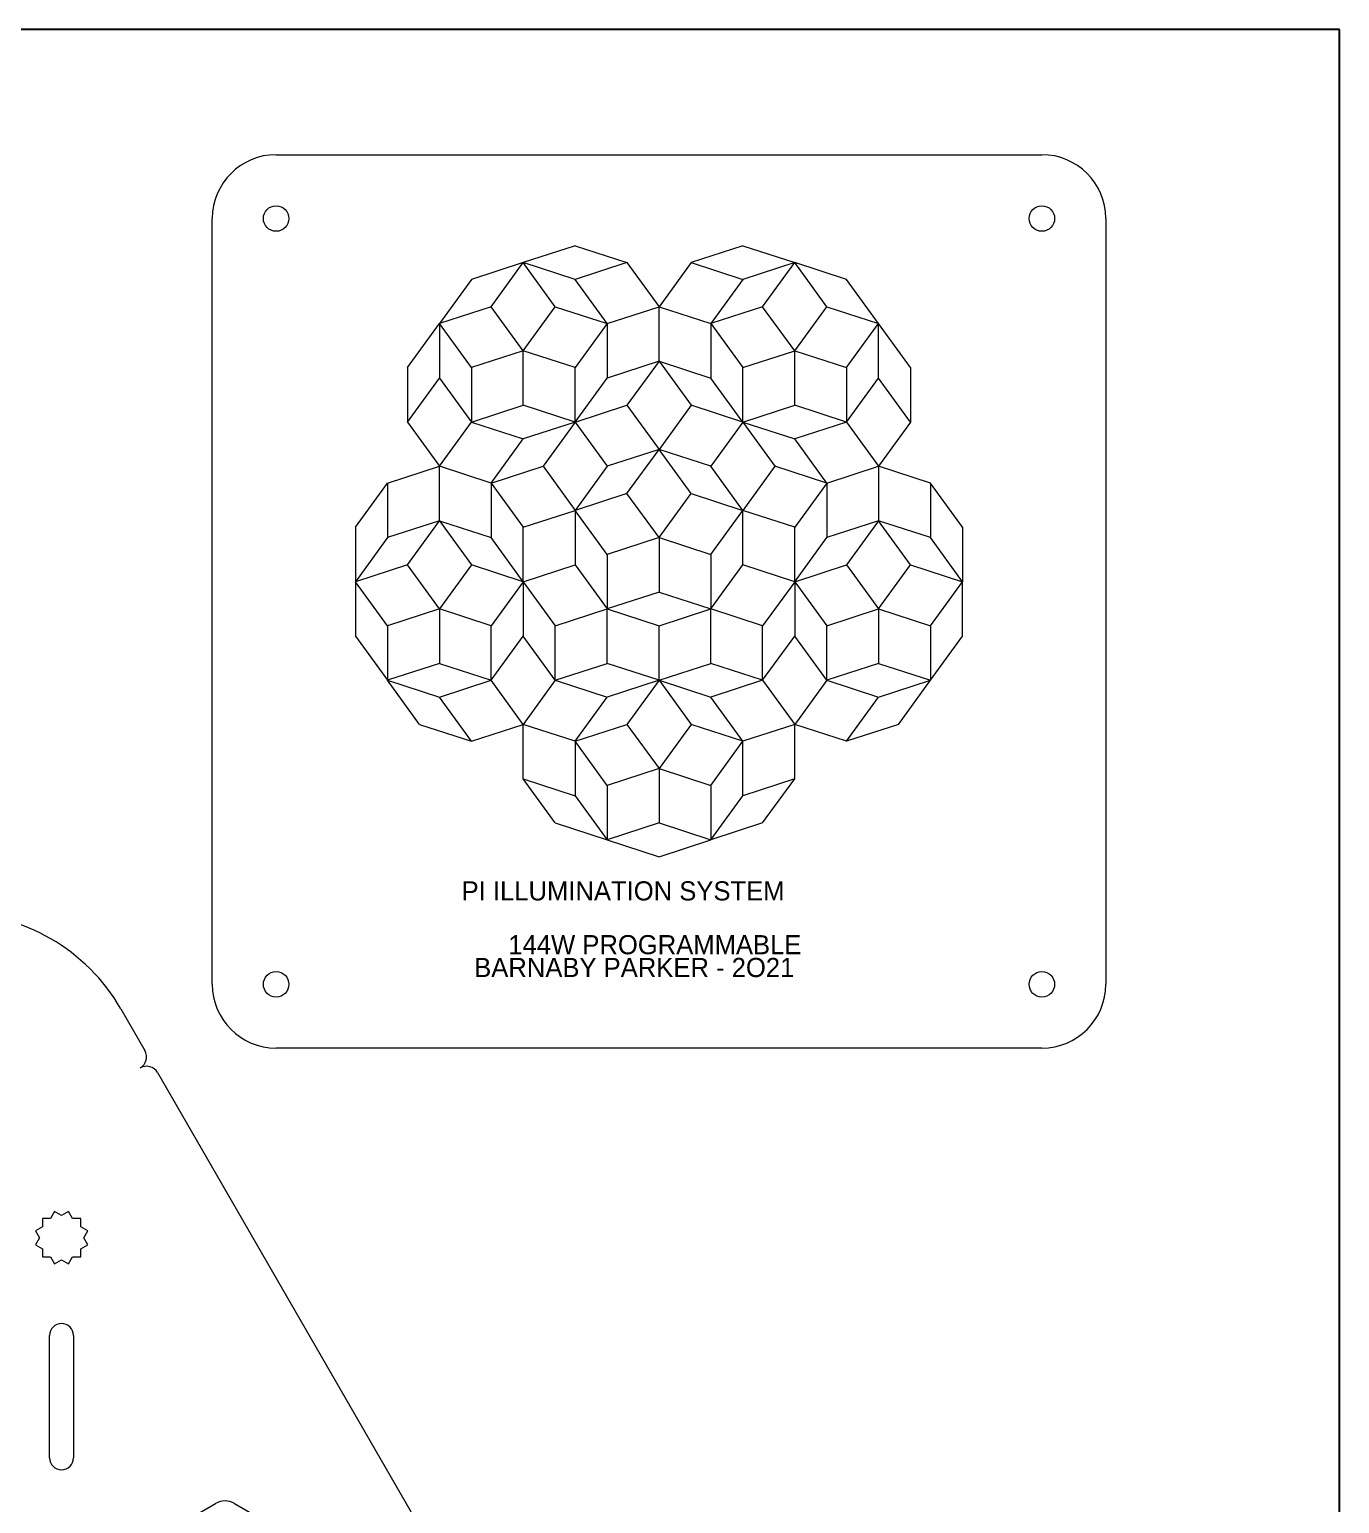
# Model space of a CAD drawing. Header units: millimetres. Extents: x -13 to 587, y 0 to 600.
# Drawn here: x 381.7 to 587, y 369 to 600 of the extents above; entities that cross this region are included whole.
import ezdxf

# ---------------------------------------------------------------- set-up
doc = ezdxf.new("R2010")
doc.units = ezdxf.units.MM
doc.layers.get('0').update_dxf_attribs({"true_color": 0x000000})
for name, color, linetype, lineweight, true_color in [('Cut_First', 1, 'Continuous', 20, 0xff0000), ('Cut_Second', 1, 'Continuous', 20, 0xff0000), ('Vector_Score', 5, 'Continuous', 0, 0x0000ff)]:
    doc.layers.add(name, color=color, linetype=linetype, lineweight=lineweight, true_color=true_color)
doc.styles.add('textstyle0', font='')
doc.styles.add('textstyle1', font='')
doc.styles.add('textstyle2', font='')
doc.styles.get('textstyle0').set_extended_font_data('Inconsolata Expanded ExtraLight')
doc.styles.get('textstyle1').set_extended_font_data('Inconsolata Expanded ExtraLight')
doc.styles.get('textstyle2').set_extended_font_data('Inconsolata Expanded ExtraLight')

msp = doc.modelspace()

# ---------------------------------------------------------------- linework, layer by layer
for p, q in [((587, 600), (-13, 600)), ((587, 0), (587, 600))]:
    msp.add_line(p, q)
at = {"layer": 'Cut_First'}
for p, q in [((420.36, 580.38), (540.36, 580.38)), ((410.36, 450.38), (410.36, 570.38)), ((550.36, 570.38), (550.36, 450.38)), ((540.36, 440.38), (420.36, 440.38))]:
    msp.add_line(p, q, dxfattribs=at)
for centre in [(420.36, 570.38), (540.36, 570.38), (420.36, 450.38), (540.36, 450.38)]:
    msp.add_circle(centre, 2, dxfattribs=at)
for centre, start, end in [((420.36, 570.38), 90, 180), ((420.36, 570.38), 90, 180), ((540.36, 570.38), 0, 90), ((540.36, 570.38), 0, 90), ((420.36, 450.38), 180, 270), ((420.36, 450.38), 180, 270), ((540.36, 450.38), 270, 0), ((540.36, 450.38), 270, 0)]:
    msp.add_arc(centre, 10, start, end, dxfattribs=at)
at = {"layer": 'Cut_Second'}
for p, q in [((396.01, 446.54), (399.79, 440)), ((401.79, 436.54), (502.92, 261.38)), ((385, 413.66), (383.73, 413.66)), ((383.73, 413.66), (383.73, 412.4)), ((385.63, 414.76), (385, 413.66)), ((386.73, 414.13), (385.63, 414.76)), ((387.83, 414.76), (386.73, 414.13)), ((388.46, 413.66), (387.83, 414.76)), ((389.73, 413.66), (388.46, 413.66)), ((389.73, 412.4), (389.73, 413.66)), ((383.73, 412.4), (382.63, 411.76)), ((382.63, 411.76), (383.27, 410.66)), ((390.83, 411.76), (389.73, 412.4)), ((390.2, 410.66), (390.83, 411.76)), ((383.27, 410.66), (382.63, 409.57)), ((382.63, 409.57), (383.73, 408.93)), ((383.73, 408.93), (383.73, 407.66)), ((389.73, 408.93), (390.83, 409.57)), ((389.73, 407.66), (389.73, 408.93)), ((390.83, 409.57), (390.2, 410.66)), ((383.73, 407.66), (385, 407.66)), ((385, 407.66), (385.63, 406.57)), ((385.63, 406.57), (386.73, 407.2)), ((386.73, 407.2), (387.83, 406.57)), ((387.83, 406.57), (388.46, 407.66)), ((388.46, 407.66), (389.73, 407.66)), ((384.86, 376.18), (384.86, 395.35)), ((388.61, 395.35), (388.61, 376.18)), ((401.86, 363.83), (410.86, 369.02)), ((413.86, 369.02), (423.36, 363.54))]:
    msp.add_line(p, q, dxfattribs=at)
for centre, radius, start, end in [((370.04, 431.54), 30, 30, 90), ((398.06, 439), 2, 300, 30), ((400.06, 435.54), 2, 30, 120), ((386.73, 395.35), 1.88, 0, 180), ((386.73, 376.18), 1.88, 180, 0), ((412.36, 366.42), 3, 60, 120)]:
    msp.add_arc(centre, radius, start, end, dxfattribs=at)
at = {"layer": 'Vector_Score'}
for p, q in [((467.21, 566.11), (459.09, 563.47)), ((467.21, 566.11), (475.34, 563.47)), ((493.5, 566.11), (485.38, 563.47)), ((493.5, 566.11), (501.62, 563.47)), ((459.09, 563.47), (450.97, 560.83)), ((454.07, 556.56), (459.09, 563.47)), ((464.11, 556.56), (459.09, 563.47)), ((467.21, 560.83), (459.09, 563.47)), ((475.34, 563.47), (467.21, 560.83)), ((475.34, 563.47), (480.36, 556.56)), ((485.38, 563.47), (480.36, 556.56)), ((485.38, 563.47), (493.5, 560.83)), ((501.62, 563.47), (493.5, 560.83)), ((496.6, 556.56), (501.62, 563.47)), ((506.64, 556.56), (501.62, 563.47)), ((509.75, 560.83), (501.62, 563.47)), ((450.97, 560.83), (445.95, 553.92)), ((472.23, 553.92), (467.21, 560.83)), ((493.5, 560.83), (488.48, 553.92)), ((514.77, 553.92), (509.75, 560.83)), ((454.07, 556.56), (445.95, 553.92)), ((459.09, 549.65), (454.07, 556.56)), ((459.09, 549.65), (464.11, 556.56)), ((464.11, 556.56), (472.23, 553.92)), ((472.23, 553.92), (480.36, 556.56)), ((480.36, 548.02), (480.36, 556.56)), ((480.36, 556.56), (488.48, 553.92)), ((496.6, 556.56), (488.48, 553.92)), ((501.62, 549.65), (496.6, 556.56)), ((501.62, 549.65), (506.64, 556.56)), ((506.64, 556.56), (514.77, 553.92)), ((440.93, 547.01), (445.95, 553.92)), ((450.97, 547.01), (445.95, 553.92)), ((445.95, 553.92), (445.95, 545.38)), ((472.23, 553.92), (467.21, 547.01)), ((472.23, 553.92), (472.23, 545.38)), ((488.48, 553.92), (488.48, 545.38)), ((488.48, 553.92), (493.5, 547.01)), ((509.75, 547.01), (514.77, 553.92)), ((519.79, 547.01), (514.77, 553.92)), ((514.77, 545.38), (514.77, 553.92)), ((459.09, 549.65), (450.97, 547.01)), ((467.21, 547.01), (459.09, 549.65)), ((459.09, 541.11), (459.09, 549.65)), ((480.36, 548.02), (472.23, 545.38)), ((480.36, 548.02), (475.34, 541.11)), ((480.36, 548.02), (485.38, 541.11)), ((480.36, 548.02), (488.48, 545.38)), ((493.5, 547.01), (501.62, 549.65)), ((501.62, 549.65), (509.75, 547.01)), ((501.62, 541.11), (501.62, 549.65)), ((440.93, 547.01), (440.93, 538.47)), ((440.93, 538.47), (445.95, 545.38)), ((445.95, 545.38), (450.97, 538.47)), ((450.97, 547.01), (450.97, 538.47)), ((467.21, 538.47), (467.21, 547.01)), ((467.21, 538.47), (472.23, 545.38)), ((493.5, 538.47), (488.48, 545.38)), ((493.5, 538.47), (493.5, 547.01)), ((509.75, 547.01), (509.75, 538.47)), ((509.75, 538.47), (514.77, 545.38)), ((519.79, 538.47), (514.77, 545.38)), ((519.79, 547.01), (519.79, 538.47)), ((450.97, 538.47), (459.09, 541.11)), ((467.21, 538.47), (459.09, 541.11)), ((467.21, 538.47), (475.34, 541.11)), ((475.34, 541.11), (480.36, 534.2)), ((485.38, 541.11), (480.36, 534.2)), ((493.5, 538.47), (485.38, 541.11)), ((493.5, 538.47), (501.62, 541.11)), ((509.75, 538.47), (501.62, 541.11)), ((440.93, 538.47), (445.95, 531.56)), ((445.95, 531.56), (450.97, 538.47)), ((450.97, 538.47), (459.09, 535.83)), ((467.21, 538.47), (459.09, 535.83)), ((467.21, 538.47), (462.19, 531.56)), ((467.21, 538.47), (472.23, 531.56)), ((493.5, 538.47), (488.48, 531.56)), ((493.5, 538.47), (498.52, 531.56)), ((493.5, 538.47), (501.62, 535.83)), ((509.75, 538.47), (501.62, 535.83)), ((509.75, 538.47), (514.77, 531.56)), ((519.79, 538.47), (514.77, 531.56)), ((454.07, 528.92), (459.09, 535.83)), ((480.36, 534.2), (472.23, 531.56)), ((475.34, 527.29), (480.36, 534.2)), ((485.38, 527.29), (480.36, 534.2)), ((488.48, 531.56), (480.36, 534.2)), ((506.64, 528.92), (501.62, 535.83)), ((437.82, 528.92), (445.95, 531.56)), ((454.07, 528.92), (445.95, 531.56)), ((445.95, 523.02), (445.95, 531.56)), ((454.07, 528.92), (462.19, 531.56)), ((462.19, 531.56), (467.21, 524.65)), ((472.23, 531.56), (467.21, 524.65)), ((493.5, 524.65), (488.48, 531.56)), ((498.52, 531.56), (493.5, 524.65)), ((506.64, 528.92), (498.52, 531.56)), ((506.64, 528.92), (514.77, 531.56)), ((522.89, 528.92), (514.77, 531.56)), ((514.77, 531.56), (514.77, 523.02)), ((432.8, 522.01), (437.82, 528.92)), ((437.82, 528.92), (437.82, 520.38)), ((454.07, 528.92), (459.09, 522.01)), ((454.07, 528.92), (454.07, 520.38)), ((475.34, 527.29), (467.21, 524.65)), ((480.36, 520.38), (475.34, 527.29)), ((480.36, 520.38), (475.34, 527.29)), ((480.36, 520.38), (485.38, 527.29)), ((480.36, 520.38), (485.38, 527.29)), ((485.38, 527.29), (493.5, 524.65)), ((506.64, 528.92), (501.62, 522.01)), ((506.64, 528.92), (506.64, 520.38)), ((522.89, 528.92), (522.89, 520.38)), ((527.91, 522.01), (522.89, 528.92)), ((459.09, 522.01), (467.21, 524.65)), ((472.23, 517.74), (467.21, 524.65)), ((467.21, 524.65), (467.21, 516.11)), ((488.48, 517.74), (493.5, 524.65)), ((501.62, 522.01), (493.5, 524.65)), ((493.5, 516.11), (493.5, 524.65)), ((445.95, 523.02), (437.82, 520.38)), ((440.93, 516.11), (445.95, 523.02)), ((445.95, 523.02), (450.97, 516.11)), ((445.95, 523.02), (454.07, 520.38)), ((514.77, 523.02), (506.64, 520.38)), ((514.77, 523.02), (509.75, 516.11)), ((519.79, 516.11), (514.77, 523.02)), ((522.89, 520.38), (514.77, 523.02)), ((432.8, 522.01), (432.8, 513.47)), ((437.82, 520.38), (432.8, 513.47)), ((459.09, 513.47), (454.07, 520.38)), ((459.09, 513.47), (459.09, 522.01)), ((480.36, 520.38), (472.23, 517.74)), ((480.36, 520.38), (472.23, 517.74)), ((480.36, 520.38), (480.36, 511.84)), ((480.36, 520.38), (488.48, 517.74)), ((480.36, 520.38), (480.36, 511.84)), ((480.36, 520.38), (488.48, 517.74)), ((501.62, 513.47), (501.62, 522.01)), ((501.62, 513.47), (506.64, 520.38)), ((527.91, 513.47), (522.89, 520.38)), ((527.91, 522.01), (527.91, 513.47)), ((472.23, 517.74), (472.23, 509.2)), ((488.48, 517.74), (488.48, 509.2)), ((440.93, 516.11), (432.8, 513.47)), ((445.95, 509.2), (440.93, 516.11)), ((450.97, 516.11), (445.95, 509.2)), ((459.09, 513.47), (450.97, 516.11)), ((459.09, 513.47), (467.21, 516.11)), ((467.21, 516.11), (472.23, 509.2)), ((488.48, 509.2), (493.5, 516.11)), ((501.62, 513.47), (493.5, 516.11)), ((501.62, 513.47), (509.75, 516.11)), ((509.75, 516.11), (514.77, 509.2)), ((514.77, 509.2), (519.79, 516.11)), ((519.79, 516.11), (527.91, 513.47)), ((437.82, 506.56), (432.8, 513.47)), ((432.8, 513.47), (432.8, 504.93)), ((459.09, 513.47), (454.07, 506.56)), ((459.09, 513.47), (464.11, 506.56)), ((459.09, 513.47), (459.09, 504.93)), ((501.62, 513.47), (496.6, 506.56)), ((501.62, 513.47), (501.62, 504.93)), ((501.62, 513.47), (506.64, 506.56)), ((522.89, 506.56), (527.91, 513.47)), ((527.91, 504.93), (527.91, 513.47)), ((480.36, 511.84), (472.23, 509.2)), ((480.36, 511.84), (488.48, 509.2)), ((445.95, 509.2), (437.82, 506.56)), ((445.95, 509.2), (445.95, 500.66)), ((454.07, 506.56), (445.95, 509.2)), ((464.11, 506.56), (472.23, 509.2)), ((472.23, 500.66), (472.23, 509.2)), ((472.23, 509.2), (480.36, 506.56)), ((480.36, 506.56), (488.48, 509.2)), ((496.6, 506.56), (488.48, 509.2)), ((488.48, 500.66), (488.48, 509.2)), ((506.64, 506.56), (514.77, 509.2)), ((514.77, 509.2), (514.77, 500.66)), ((514.77, 509.2), (522.89, 506.56)), ((437.82, 506.56), (437.82, 498.02)), ((454.07, 498.02), (454.07, 506.56)), ((464.11, 498.02), (464.11, 506.56)), ((480.36, 498.02), (480.36, 506.56)), ((496.6, 498.02), (496.6, 506.56)), ((506.64, 498.02), (506.64, 506.56)), ((522.89, 506.56), (522.89, 498.02)), ((432.8, 504.93), (437.82, 498.02)), ((454.07, 498.02), (459.09, 504.93)), ((464.11, 498.02), (459.09, 504.93)), ((496.6, 498.02), (501.62, 504.93)), ((506.64, 498.02), (501.62, 504.93)), ((522.89, 498.02), (527.91, 504.93)), ((445.95, 500.66), (437.82, 498.02)), ((445.95, 500.66), (454.07, 498.02)), ((464.11, 498.02), (472.23, 500.66)), ((480.36, 498.02), (472.23, 500.66)), ((480.36, 498.02), (488.48, 500.66)), ((496.6, 498.02), (488.48, 500.66)), ((514.77, 500.66), (506.64, 498.02)), ((514.77, 500.66), (522.89, 498.02)), ((442.84, 491.11), (437.82, 498.02)), ((437.82, 498.02), (445.95, 495.38)), ((445.95, 495.38), (454.07, 498.02)), ((459.09, 491.11), (454.07, 498.02)), ((464.11, 498.02), (459.09, 491.11)), ((464.11, 498.02), (472.23, 495.38)), ((480.36, 498.02), (472.23, 495.38)), ((480.36, 498.02), (475.34, 491.11)), ((480.36, 498.02), (488.48, 495.38)), ((480.36, 498.02), (485.38, 491.11)), ((496.6, 498.02), (488.48, 495.38)), ((496.6, 498.02), (501.62, 491.11)), ((506.64, 498.02), (501.62, 491.11)), ((506.64, 498.02), (514.77, 495.38)), ((514.77, 495.38), (522.89, 498.02)), ((517.87, 491.11), (522.89, 498.02)), ((450.97, 488.47), (445.95, 495.38)), ((467.21, 488.47), (472.23, 495.38)), ((493.5, 488.47), (488.48, 495.38)), ((509.75, 488.47), (514.77, 495.38)), ((442.84, 491.11), (450.97, 488.47)), ((450.97, 488.47), (459.09, 491.11)), ((459.09, 482.57), (459.09, 491.11)), ((467.21, 488.47), (459.09, 491.11)), ((467.21, 488.47), (475.34, 491.11)), ((475.34, 491.11), (480.36, 484.2)), ((485.38, 491.11), (480.36, 484.2)), ((493.5, 488.47), (485.38, 491.11)), ((501.62, 491.11), (493.5, 488.47)), ((509.75, 488.47), (501.62, 491.11)), ((501.62, 482.57), (501.62, 491.11)), ((517.87, 491.11), (509.75, 488.47)), ((472.23, 481.56), (467.21, 488.47)), ((467.21, 488.47), (467.21, 479.93)), ((488.48, 481.56), (493.5, 488.47)), ((493.5, 479.93), (493.5, 488.47)), ((480.36, 484.2), (472.23, 481.56)), ((480.36, 484.2), (480.36, 475.66)), ((480.36, 484.2), (488.48, 481.56)), ((459.09, 482.57), (467.21, 479.93)), ((464.11, 475.66), (459.09, 482.57)), ((472.23, 481.56), (472.23, 473.02)), ((488.48, 481.56), (488.48, 473.02)), ((501.62, 482.57), (493.5, 479.93)), ((496.6, 475.66), (501.62, 482.57)), ((467.21, 479.93), (472.23, 473.02)), ((488.48, 473.02), (493.5, 479.93)), ((464.11, 475.66), (472.23, 473.02)), ((480.36, 475.66), (472.23, 473.02)), ((480.36, 475.66), (488.48, 473.02)), ((496.6, 475.66), (488.48, 473.02)), ((472.23, 473.02), (480.36, 470.38)), ((480.36, 470.38), (488.48, 473.02))]:
    msp.add_line(p, q, dxfattribs=at)

# ---------------------------------------------------------------- texts
at = {"layer": 'Vector_Score', "char_height": 3, "attachment_point": 4}
for s, insert, style in [('PI ILLUMINATION SYSTEM', (449.43, 465), 'textstyle2'), ('144W PROGRAMMABLE\\P', (456.75, 456.57), 'textstyle0'), ('BARNABY PARKER - 2O21', (451.4, 453), 'textstyle1')]:
    msp.add_mtext(s, dxfattribs=dict(at, insert=insert, style=style))

doc.saveas('drawing.dxf')
